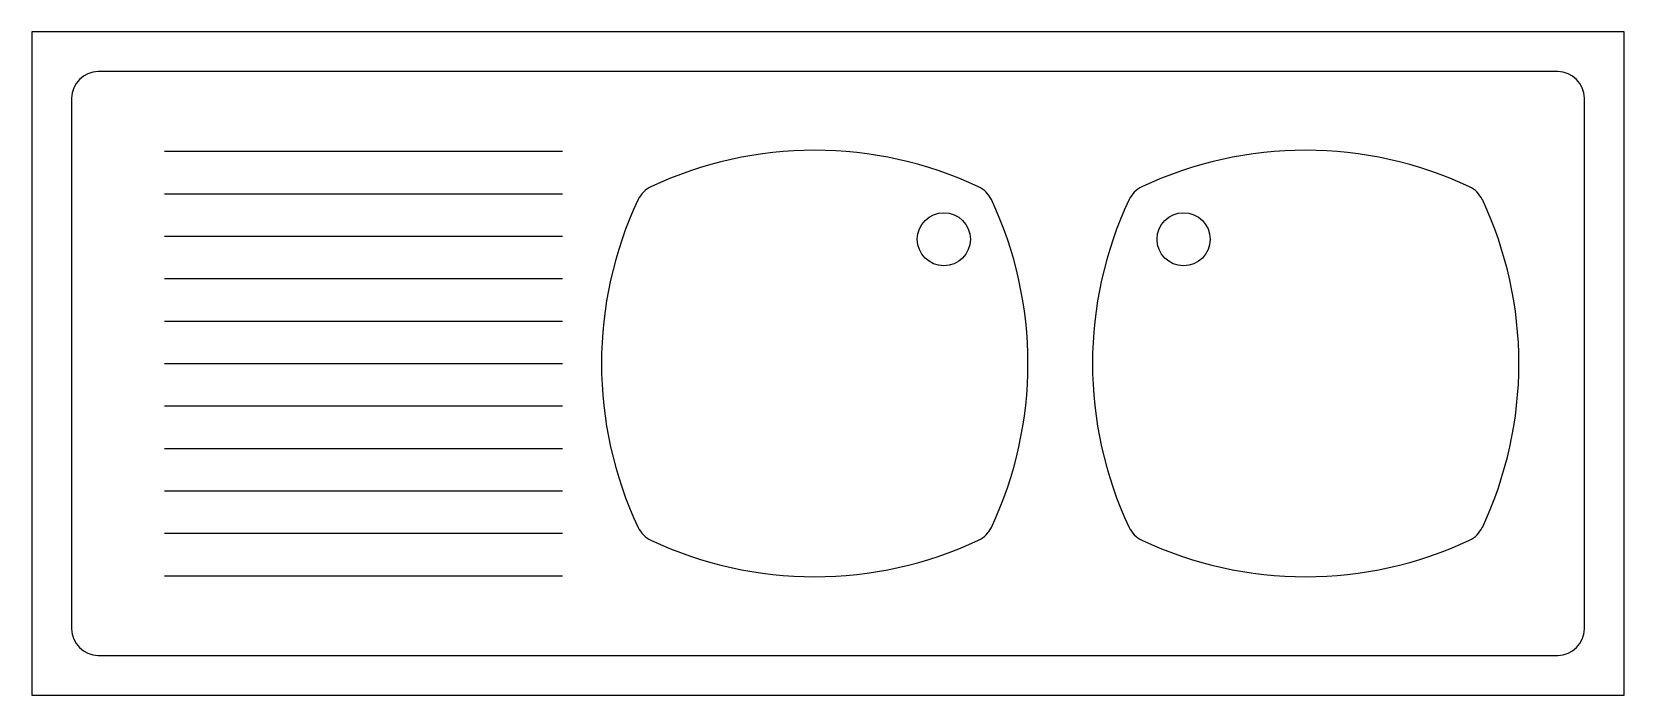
# Model space of a CAD drawing. Extents: x -120 to 0, y -50 to 0.
import ezdxf

# ---------------------------------------------------------------- set-up
doc = ezdxf.new("R2010")
doc.units = 0
doc.header["$LTSCALE"] = 25
doc.header["$MEASUREMENT"] = 0
doc.layers.get('0').update_dxf_attribs({"linetype": 'CONTINUOUS'})

msp = doc.modelspace()

# ---------------------------------------------------------------- linework, layer by layer
at = {"color": 0, "linetype": 'ByBlock'}
for p, q in [((0, 0), (-120, 0)), ((-120, 0), (-120, -50)), ((0, -50), (0, 0)), ((-5, -3), (-115, -3)), ((-117, -5), (-117, -45)), ((-3, -45), (-3, -5)), ((-110, -9), (-80, -9)), ((-110, -12.2), (-80, -12.2)), ((-110, -15.4), (-80, -15.4)), ((-110, -18.6), (-80, -18.6)), ((-110, -21.8), (-80, -21.8)), ((-110, -25), (-80, -25)), ((-110, -28.2), (-80, -28.2)), ((-110, -31.4), (-80, -31.4)), ((-110, -34.6), (-80, -34.6)), ((-110, -37.8), (-80, -37.8)), ((-110, -41), (-80, -41)), ((-115, -47), (-5, -47)), ((-120, -50), (0, -50))]:
    msp.add_line(p, q, dxfattribs=at)
for centre in [(-51.27, -15.64), (-33.2, -15.64)]:
    msp.add_circle(centre, 2, dxfattribs=at)
for centre, radius, start, end in [((-115, -5), 2, 90, 180), ((-5, -5), 2, 0, 90), ((-61, -38), 29.07, 64.852, 115.148), ((-24, -38), 29.07, 64.852, 115.148), ((-72.5, -13.5), 2, 115.148, 154.852), ((-49.5, -13.5), 2, 25.148, 64.852), ((-35.5, -13.5), 2, 115.148, 154.852), ((-12.5, -13.5), 2, 25.148, 64.852), ((-48, -25), 29.07, 154.852, 205.148), ((-74, -25), 29.07, 334.852, 25.148), ((-11, -25), 29.07, 154.852, 205.148), ((-37, -25), 29.07, 334.852, 25.148), ((-72.5, -36.5), 2, 205.148, 244.852), ((-61, -12), 29.07, 244.852, 295.148), ((-49.5, -36.5), 2, 295.148, 334.852), ((-35.5, -36.5), 2, 205.148, 244.852), ((-24, -12), 29.07, 244.852, 295.148), ((-12.5, -36.5), 2, 295.148, 334.852), ((-115, -45), 2, 180, 270), ((-5, -45), 2, 270, 0)]:
    msp.add_arc(centre, radius, start, end, dxfattribs=at)

doc.saveas('drawing.dxf')
